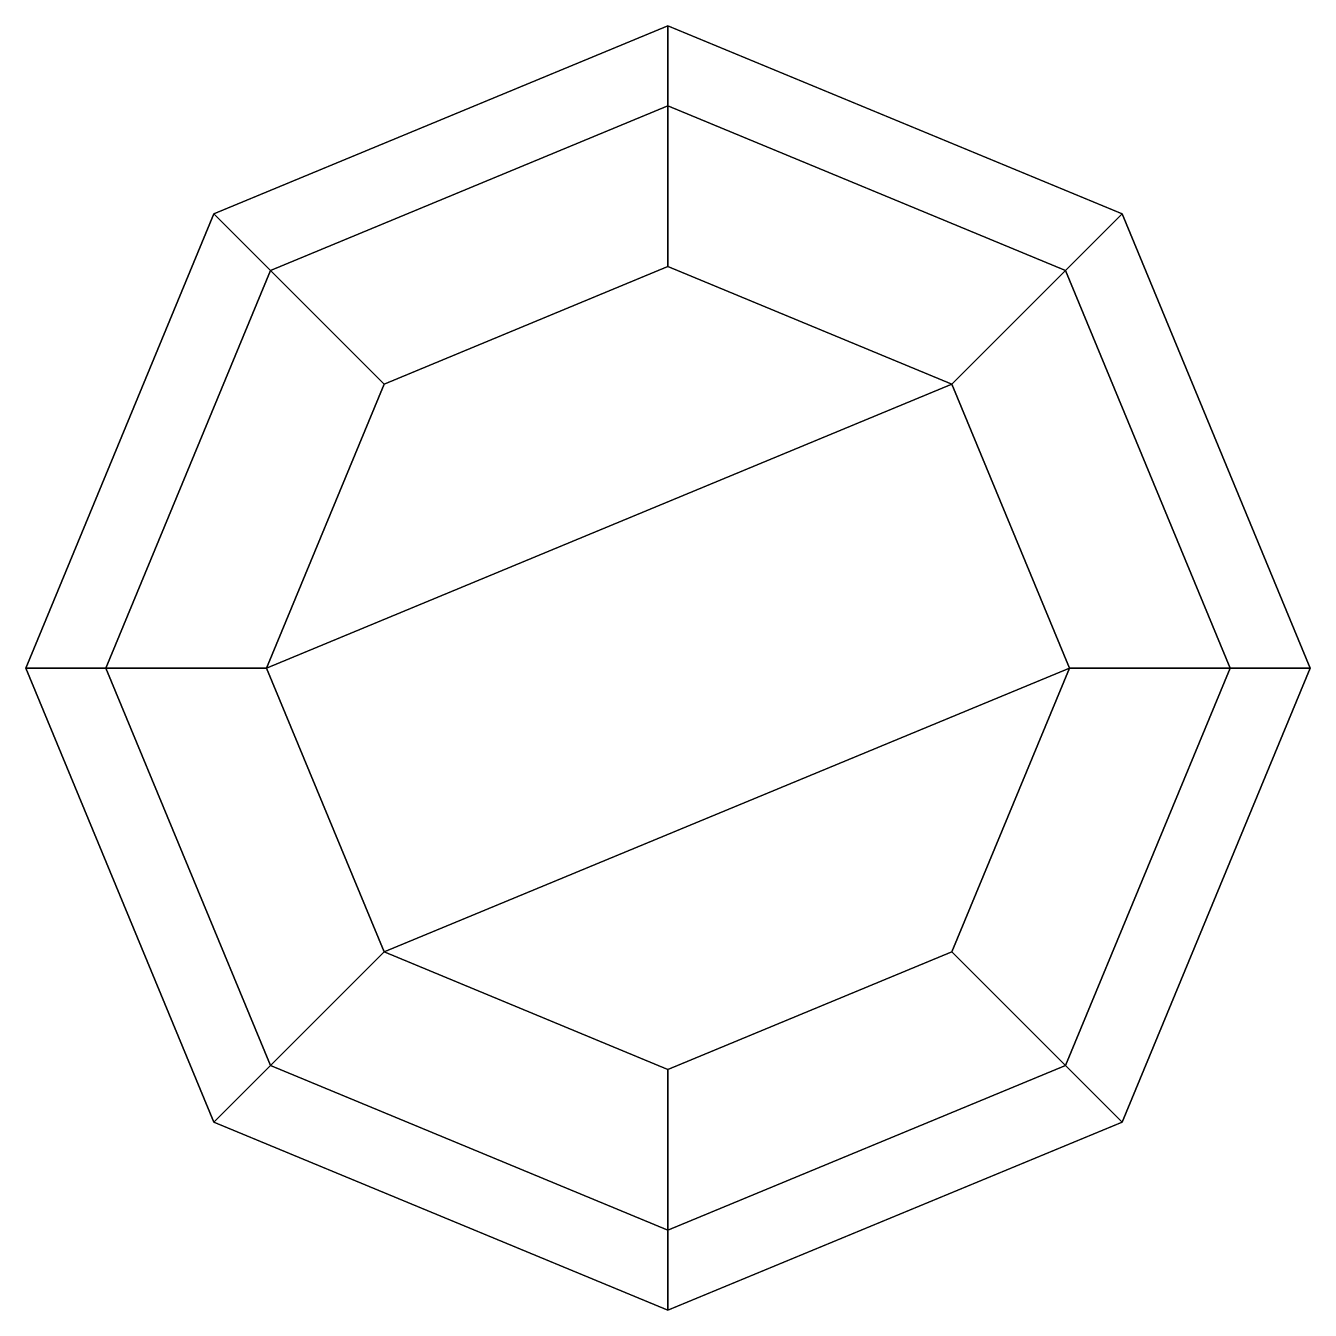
# Model space of a CAD drawing. Extents: x -0.4 to 0.4, y -0.4 to 0.4.
import ezdxf

# ---------------------------------------------------------------- set-up
doc = ezdxf.new("R2010")
doc.units = 0
doc.layers.get('0').update_dxf_attribs({"linetype": 'CONTINUOUS'})

msp = doc.modelspace()

# ---------------------------------------------------------------- linework, layer by layer
for points in [[(0, 0.35, 0.1), (-0.24749, 0.24749, 0.1), (-0.28284, 0.28284, 0.4), (0, 0.4, 0.4)], [(-0.24749, 0.24749, 0.8), (0, 0.35, 0.8), (0, 0.4, 0.5), (-0.28284, 0.28284, 0.5)], [(0, 0.4, 0.4), (-0.28284, 0.28284, 0.4), (-0.28284, 0.28284, 0.5), (0, 0.4, 0.5)], [(0.24749, 0.24749, 0.1), (0, 0.35, 0.1), (0, 0.4, 0.4), (0.28284, 0.28284, 0.4)], [(0, 0.35, 0.8), (0.24749, 0.24749, 0.8), (0.28284, 0.28284, 0.5), (0, 0.4, 0.5)], [(0.28284, 0.28284, 0.4), (0, 0.4, 0.4), (0, 0.4, 0.5), (0.28284, 0.28284, 0.5)], [(0, 0.25), (-0.17678, 0.17678), (-0.24749, 0.24749, 0.1), (0, 0.35, 0.1)], [(-0.17678, 0.17678, 0.9), (0, 0.25, 0.9), (0, 0.35, 0.8), (-0.24749, 0.24749, 0.8)], [(0.17678, 0.17678), (0, 0.25), (0, 0.35, 0.1), (0.24749, 0.24749, 0.1)], [(0, 0.25, 0.9), (0.17678, 0.17678, 0.9), (0.24749, 0.24749, 0.8), (0, 0.35, 0.8)], [(-0.24749, 0.24749, 0.1), (-0.35, 0, 0.1), (-0.4, 0, 0.4), (-0.28284, 0.28284, 0.4)], [(-0.35, 0, 0.8), (-0.24749, 0.24749, 0.8), (-0.28284, 0.28284, 0.5), (-0.4, 0, 0.5)], [(-0.28284, 0.28284, 0.4), (-0.4, 0, 0.4), (-0.4, 0, 0.5), (-0.28284, 0.28284, 0.5)], [(0.35, 0, 0.1), (0.24749, 0.24749, 0.1), (0.28284, 0.28284, 0.4), (0.4, 0, 0.4)], [(0.24749, 0.24749, 0.8), (0.35, 0, 0.8), (0.4, 0, 0.5), (0.28284, 0.28284, 0.5)], [(0.4, 0, 0.4), (0.28284, 0.28284, 0.4), (0.28284, 0.28284, 0.5), (0.4, 0, 0.5)], [(-0.25, 0, 0.9), (0.17678, 0.17678, 0.9), (0, 0.25, 0.9), (-0.17678, 0.17678, 0.9)], [(-0.17678, 0.17678), (-0.25, 0), (-0.35, 0, 0.1), (-0.24749, 0.24749, 0.1)], [(-0.25, 0, 0.9), (-0.17678, 0.17678, 0.9), (-0.24749, 0.24749, 0.8), (-0.35, 0, 0.8)], [(0.25, 0), (0.17678, 0.17678), (0.24749, 0.24749, 0.1), (0.35, 0, 0.1)], [(0.17678, 0.17678, 0.9), (0.25, 0, 0.9), (0.35, 0, 0.8), (0.24749, 0.24749, 0.8)], [(-0.17678, -0.17678, 0.9), (0.25, 0, 0.9), (0.17678, 0.17678, 0.9), (-0.25, 0, 0.9)], [(-0.35, 0, 0.1), (-0.24749, -0.24749, 0.1), (-0.28284, -0.28284, 0.4), (-0.4, 0, 0.4)], [(-0.24749, -0.24749, 0.8), (-0.35, 0, 0.8), (-0.4, 0, 0.5), (-0.28284, -0.28284, 0.5)], [(-0.4, 0, 0.4), (-0.28284, -0.28284, 0.4), (-0.28284, -0.28284, 0.5), (-0.4, 0, 0.5)], [(-0.25, 0), (-0.17678, -0.17678), (-0.24749, -0.24749, 0.1), (-0.35, 0, 0.1)], [(-0.17678, -0.17678, 0.9), (-0.25, 0, 0.9), (-0.35, 0, 0.8), (-0.24749, -0.24749, 0.8)], [(0, -0.25, 0.9), (0.17678, -0.17678, 0.9), (0.25, 0, 0.9), (-0.17678, -0.17678, 0.9)], [(0.17678, -0.17678), (0.25, 0), (0.35, 0, 0.1), (0.24749, -0.24749, 0.1)], [(0.25, 0, 0.9), (0.17678, -0.17678, 0.9), (0.24749, -0.24749, 0.8), (0.35, 0, 0.8)], [(0.24749, -0.24749, 0.1), (0.35, 0, 0.1), (0.4, 0, 0.4), (0.28284, -0.28284, 0.4)], [(0.35, 0, 0.8), (0.24749, -0.24749, 0.8), (0.28284, -0.28284, 0.5), (0.4, 0, 0.5)], [(0.28284, -0.28284, 0.4), (0.4, 0, 0.4), (0.4, 0, 0.5), (0.28284, -0.28284, 0.5)], [(-0.17678, -0.17678), (0, -0.25), (0, -0.35, 0.1), (-0.24749, -0.24749, 0.1)], [(0, -0.25, 0.9), (-0.17678, -0.17678, 0.9), (-0.24749, -0.24749, 0.8), (0, -0.35, 0.8)], [(0, -0.25), (0.17678, -0.17678), (0.24749, -0.24749, 0.1), (0, -0.35, 0.1)], [(0.17678, -0.17678, 0.9), (0, -0.25, 0.9), (0, -0.35, 0.8), (0.24749, -0.24749, 0.8)], [(-0.24749, -0.24749, 0.1), (0, -0.35, 0.1), (0, -0.4, 0.4), (-0.28284, -0.28284, 0.4)], [(0, -0.35, 0.8), (-0.24749, -0.24749, 0.8), (-0.28284, -0.28284, 0.5), (0, -0.4, 0.5)], [(0, -0.35, 0.1), (0.24749, -0.24749, 0.1), (0.28284, -0.28284, 0.4), (0, -0.4, 0.4)], [(0.24749, -0.24749, 0.8), (0, -0.35, 0.8), (0, -0.4, 0.5), (0.28284, -0.28284, 0.5)], [(-0.28284, -0.28284, 0.4), (0, -0.4, 0.4), (0, -0.4, 0.5), (-0.28284, -0.28284, 0.5)], [(0, -0.4, 0.4), (0.28284, -0.28284, 0.4), (0.28284, -0.28284, 0.5), (0, -0.4, 0.5)]]:
    msp.add_3dface(points)

doc.saveas('drawing.dxf')
